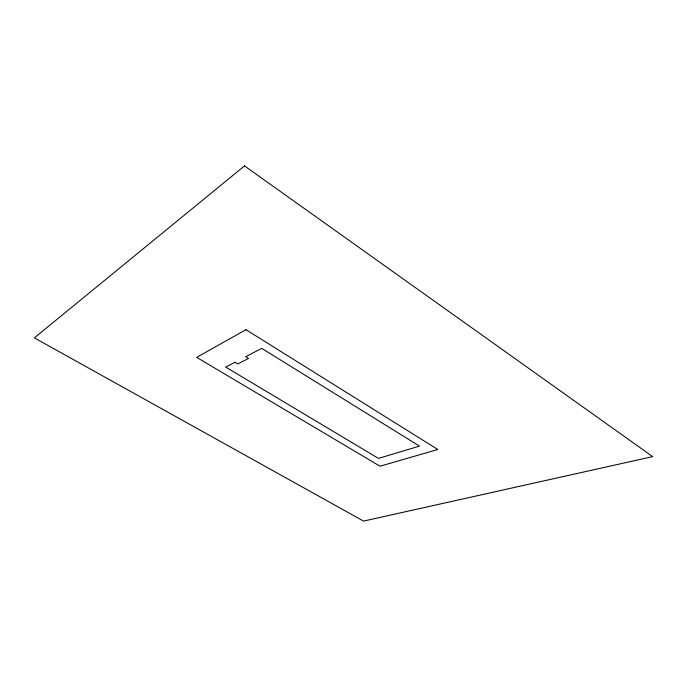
<?xml version="1.0" encoding="UTF-8"?>
<svg xmlns="http://www.w3.org/2000/svg" width="687" height="687" viewBox="0 0 687 687"><rect width="100%" height="100%" fill="white"/><g stroke="black" fill="none" stroke-linecap="round" stroke-linejoin="round"><path stroke-width="1.03" d="M244.512 165.902L34.35 337.875L363.56 521.098L652.65 456.623L244.512 165.902M245.972 329.691L196.697 357.36L380.005 466.207L437.817 449.504L245.972 329.691M235.006 362.255L225.705 367.09L378.46 458.401L419.474 446.112L261.738 348.361L245.706 356.69L248.531 358.416L237.796 363.938L235.006 362.255"/></g></svg>
